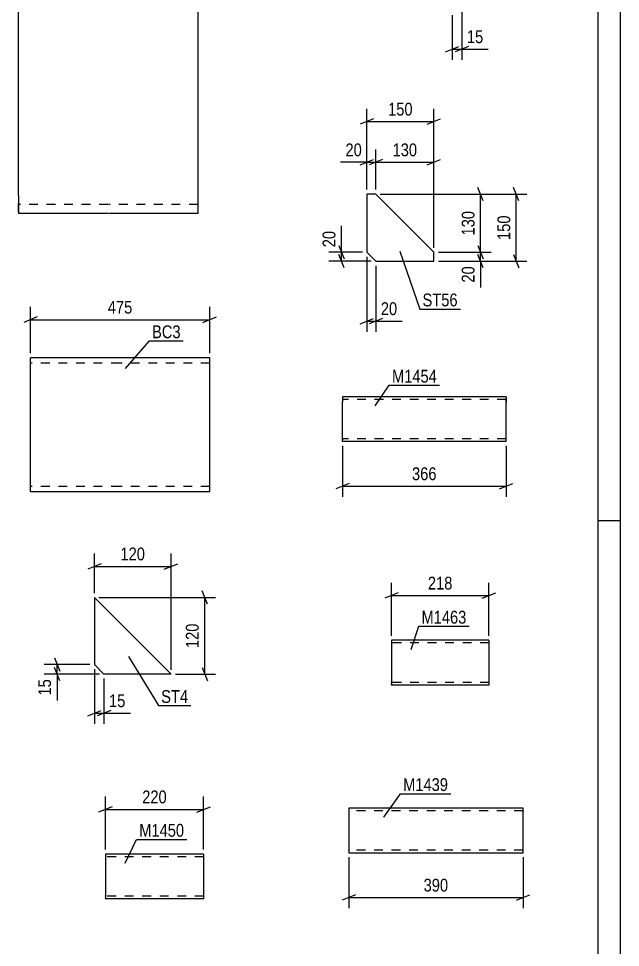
# Model space of a CAD drawing. Header units: millimetres. Extents: x 0 to 841, y 0 to 594.
# Drawn here: x 706.3 to 841, y 202.6 to 410.3 of the extents above; entities that cross this region are included whole.
import ezdxf

# ---------------------------------------------------------------- set-up
doc = ezdxf.new("R2010")
doc.units = ezdxf.units.MM
doc.linetypes.add('DXK_LINE_DOT2', pattern=[3.9198, 1.9599, -1.9599])
doc.styles.add('Arial Narrow', font='ARIALN.TTF', dxfattribs={"height": 0.2})

# ---------------------------------------------------------------- blocks, each defined once
blk = doc.blocks.new('Unknown-682121983-1161')
at = {"color": 5, "linetype": 'Continuous'}
for p, q in [((841, 0), (841, 594)), ((836, 5), (836, 589)), ((841, 298), (836, 298))]:
    blk.add_line(p, q, dxfattribs=at)
blk = doc.blocks.new('Part-682121983-4308 - 4292')
at = {"color": 2, "linetype": 'Continuous'}
for p, q in [((729, 334.46), (709, 334.46)), ((709, 306.86), (709, 334.46)), ((749.1, 334.46), (729.1, 334.46)), ((749.1, 332.06), (749.1, 334.46)), ((749.1, 304.46), (749.1, 332.06)), ((709, 304.46), (709, 306.86)), ((729, 304.46), (709, 304.46)), ((749.1, 304.46), (729.1, 304.46))]:
    blk.add_line(p, q, dxfattribs=at)
at = {"color": 7, "linetype": 'DXK_LINE_DOT2'}
for p, q in [((729, 333.26), (709, 333.26)), ((749.1, 333.26), (729.1, 333.26)), ((749.1, 332.06), (749.1, 334.28)), ((709, 305.66), (709, 305.76)), ((729, 305.66), (709, 305.66)), ((749.1, 305.66), (729.1, 305.66)), ((749.1, 305.66), (749.1, 305.75))]:
    blk.add_line(p, q, dxfattribs=at)
blk = doc.blocks.new('Part-682121983-3263 - 3247')
at = {"color": 2, "linetype": 'Continuous'}
for p, q in [((723.31, 280.87), (723.31, 265.87)), ((740.45, 263.73), (723.31, 280.87)), ((725.45, 263.73), (723.31, 265.87)), ((740.45, 263.73), (725.45, 263.73))]:
    blk.add_line(p, q, dxfattribs=at)
blk = doc.blocks.new('Part-682121983-2423 - 2407')
at = {"color": 2, "linetype": 'Continuous'}
for p, q in [((786.26, 371.04), (784.26, 371.04)), ((784.26, 371.04), (784.26, 358.04)), ((799.26, 358.04), (786.26, 371.04)), ((784.26, 358.04), (786.26, 356.04)), ((799.26, 356.04), (799.26, 358.04)), ((786.26, 356.04), (799.26, 356.04))]:
    blk.add_line(p, q, dxfattribs=at)
blk = doc.blocks.new('Part-682121983-2349 - 2331')
at = {"color": 2, "linetype": 'Continuous'}
for p, q in [((726.34, 416.71), (706.34, 416.71)), ((706.34, 370.71), (706.34, 416.71)), ((746.44, 416.71), (726.44, 416.71)), ((746.44, 416.71), (746.44, 366.71)), ((706.34, 370.71), (706.34, 366.71)), ((726.34, 366.71), (706.34, 366.71)), ((746.44, 366.71), (726.44, 366.71))]:
    blk.add_line(p, q, dxfattribs=at)
at = {"color": 7, "linetype": 'DXK_LINE_DOT2'}
for p, q in [((726.34, 414.71), (706.34, 414.71)), ((746.44, 414.71), (726.44, 414.71)), ((706.34, 367.01), (706.34, 370.71)), ((726.34, 368.71), (706.34, 368.71)), ((746.44, 368.71), (726.44, 368.71))]:
    blk.add_line(p, q, dxfattribs=at)
blk = doc.blocks.new('Part-682121983-29249 - 29248')
at = {"color": 2, "linetype": 'Continuous'}
for p, q in [((747.75, 223.5), (725.76, 223.5)), ((725.76, 223.5), (725.76, 213.6)), ((747.75, 223.5), (747.75, 213.5)), ((725.76, 213.5), (725.76, 213.6)), ((747.75, 213.5), (725.76, 213.5))]:
    blk.add_line(p, q, dxfattribs=at)
at = {"color": 7, "linetype": 'DXK_LINE_DOT2'}
for p, q in [((747.75, 222.9), (725.76, 222.9)), ((747.75, 223.41), (747.75, 223.5)), ((725.76, 214.1), (725.76, 214.15)), ((747.75, 214.1), (725.76, 214.1)), ((747.75, 214.1), (747.75, 214.15))]:
    blk.add_line(p, q, dxfattribs=at)
blk = doc.blocks.new('Part-682121983-29256 - 29255')
at = {"color": 2, "linetype": 'Continuous'}
for p, q in [((811.59, 271.3), (789.76, 271.3)), ((789.76, 271.3), (789.76, 261.39)), ((811.59, 271.3), (811.59, 261.3)), ((789.76, 261.3), (789.76, 261.39)), ((811.59, 261.3), (789.76, 261.3))]:
    blk.add_line(p, q, dxfattribs=at)
at = {"color": 7, "linetype": 'DXK_LINE_DOT2'}
for p, q in [((811.59, 270.7), (789.76, 270.7)), ((789.76, 261.9), (789.76, 261.94)), ((811.59, 261.9), (789.76, 261.9)), ((811.59, 261.9), (811.59, 261.94))]:
    blk.add_line(p, q, dxfattribs=at)
blk = doc.blocks.new('Part-682121983-29263 - 29262')
at = {"color": 2, "linetype": 'Continuous'}
for p, q in [((778.81, 325.75), (778.81, 324.55)), ((815.41, 325.75), (778.81, 325.75)), ((778.81, 316.49), (778.81, 324.55)), ((815.41, 325.75), (815.41, 325.66)), ((815.41, 325.66), (815.41, 324.55)), ((815.41, 315.75), (815.41, 324.55)), ((778.81, 315.84), (778.81, 316.49)), ((778.81, 315.75), (778.81, 315.84)), ((815.41, 315.75), (778.81, 315.75))]:
    blk.add_line(p, q, dxfattribs=at)
at = {"color": 7, "linetype": 'DXK_LINE_DOT2'}
for p, q in [((815.41, 325.15), (778.81, 325.15)), ((815.41, 324.55), (815.41, 325.4)), ((778.81, 316.49), (778.81, 316.1)), ((778.81, 316.35), (778.81, 316.39)), ((815.41, 316.35), (778.81, 316.35)), ((778.81, 315.75), (778.81, 315.75)), ((815.41, 316.35), (815.41, 316.39))]:
    blk.add_line(p, q, dxfattribs=at)
blk = doc.blocks.new('Part-682121983-29281 - 29280')
at = {"color": 2, "linetype": 'Continuous'}
for p, q in [((819.21, 233.78), (780.22, 233.78)), ((780.22, 233.78), (780.22, 223.87)), ((819.21, 224.98), (819.21, 233.78)), ((819.21, 223.78), (819.21, 224.98)), ((780.22, 223.87), (780.22, 223.78)), ((780.22, 223.78), (819.21, 223.78))]:
    blk.add_line(p, q, dxfattribs=at)
at = {"color": 7, "linetype": 'DXK_LINE_DOT2'}
for p, q in [((819.21, 233.18), (780.22, 233.18)), ((819.21, 233.18), (819.21, 233.14)), ((819.21, 233.14), (819.21, 233.18)), ((819.21, 233.04), (819.21, 233.14)), ((819.21, 233.14), (819.21, 233.04)), ((780.22, 224.38), (780.22, 224.43)), ((819.21, 224.38), (780.22, 224.38)), ((819.21, 224.43), (819.21, 224.75)), ((819.21, 224.38), (819.21, 224.43))]:
    blk.add_line(p, q, dxfattribs=at)
blk = doc.blocks.new('StraightDimension-682121983-4312 - 4292')
at = {"color": 7, "linetype": 'Continuous'}
for p, q in [((709, 335.46), (709, 345.82)), ((749.1, 335.46), (749.1, 345.82)), ((710.5, 343.57), (707.5, 342.37)), ((709, 342.97), (749.1, 342.97)), ((747.6, 342.37), (750.6, 343.57))]:
    blk.add_line(p, q, dxfattribs=at)
at = {"color": 0}
blk.add_wipeout([(732.39, 343.72), (732.39, 347.92), (725.71, 347.92), (725.71, 343.72)], dxfattribs=at)
at = {"color": 3, "style": 'Arial Narrow'}
blk.add_text('475', height=2.863, dxfattribs=at).set_placement((726.31, 344.32))
blk = doc.blocks.new('StraightDimension-682121983-3287 - 3247')
at = {"color": 7, "linetype": 'Continuous'}
for p, q in [((723.31, 281.87), (723.31, 290.67)), ((740.45, 264.73), (740.45, 290.67)), ((724.81, 288.42), (721.81, 287.22)), ((723.31, 287.82), (740.45, 287.82)), ((738.95, 287.22), (741.95, 288.42))]:
    blk.add_line(p, q, dxfattribs=at)
at = {"color": 0}
blk.add_wipeout([(735.22, 288.57), (735.22, 292.77), (728.54, 292.77), (728.54, 288.57)], dxfattribs=at)
at = {"color": 3, "style": 'Arial Narrow'}
blk.add_text('120', height=2.863, dxfattribs=at).set_placement((729.14, 289.17))
blk = doc.blocks.new('StraightDimension-682121983-3265 - 3247')
at = {"color": 7, "linetype": 'Continuous'}
for p, q in [((723.31, 264.87), (723.31, 252.6)), ((725.45, 262.73), (725.45, 252.6)), ((721.81, 254.4), (724.81, 255.6)), ((726.95, 255.6), (723.95, 254.4)), ((723.31, 255), (725.45, 255))]:
    blk.add_line(p, q, dxfattribs=at)
at = {"color": 0}
blk.add_wipeout([(730.83, 255.75), (730.83, 259.95), (725.98, 259.95), (725.98, 255.75)], dxfattribs=at)
at = {"color": 7, "linetype": 'Continuous'}
blk.add_line((725.45, 255), (731.36, 255), dxfattribs=at)
blk.add_line((725.45, 255), (731.36, 255), dxfattribs=at)
at = {"color": 3, "style": 'Arial Narrow'}
blk.add_text('15', height=2.863, dxfattribs=at).set_placement((726.58, 256.35))
blk = doc.blocks.new('StraightDimension-682121983-3276 - 3247')
at = {"color": 7, "linetype": 'Continuous'}
for p, q in [((722.31, 265.87), (712.1, 265.87)), ((714.35, 267.37), (715.55, 264.37)), ((714.95, 263.73), (714.95, 265.87)), ((724.45, 263.73), (712.1, 263.73)), ((715.55, 262.23), (714.35, 265.23))]:
    blk.add_line(p, q, dxfattribs=at)
at = {"color": 0}
blk.add_wipeout([(714.2, 263.2), (710, 263.2), (710, 258.34), (714.2, 258.34)], dxfattribs=at)
at = {"color": 7, "linetype": 'Continuous'}
blk.add_line((714.95, 263.73), (714.95, 257.82), dxfattribs=at)
blk.add_line((714.95, 263.73), (714.95, 257.82), dxfattribs=at)
at = {"color": 3, "style": 'Arial Narrow'}
blk.add_text('15', height=2.863, rotation=90.0002, dxfattribs=at).set_placement((713.6, 258.94))
blk = doc.blocks.new('StraightDimension-682121983-3294 - 3247')
at = {"color": 7, "linetype": 'Continuous'}
for p, q in [((724.31, 280.87), (750.39, 280.87)), ((748.59, 279.37), (747.39, 282.37)), ((747.99, 263.73), (747.99, 280.87)), ((741.45, 263.73), (750.39, 263.73)), ((747.39, 265.23), (748.59, 262.23))]:
    blk.add_line(p, q, dxfattribs=at)
at = {"color": 0}
blk.add_wipeout([(747.24, 275.64), (743.04, 275.64), (743.04, 268.96), (747.24, 268.96)], dxfattribs=at)
at = {"color": 3, "style": 'Arial Narrow'}
blk.add_text('120', height=2.863, rotation=90.0002, dxfattribs=at).set_placement((746.64, 269.56))
blk = doc.blocks.new('StraightDimension-682121983-2479 - 2407')
at = {"color": 7, "linetype": 'Continuous'}
for p, q in [((809.1, 359.54), (810.3, 356.54)), ((800.26, 358.04), (812.1, 358.04)), ((810.3, 354.54), (809.1, 357.54)), ((809.7, 356.04), (809.7, 358.04)), ((800.26, 356.04), (812.1, 356.04))]:
    blk.add_line(p, q, dxfattribs=at)
at = {"color": 0}
blk.add_wipeout([(808.95, 355.51), (804.75, 355.51), (804.75, 350.66), (808.95, 350.66)], dxfattribs=at)
at = {"color": 7, "linetype": 'Continuous'}
blk.add_line((809.7, 356.04), (809.7, 350.13), dxfattribs=at)
blk.add_line((809.7, 356.04), (809.7, 350.13), dxfattribs=at)
at = {"color": 3, "style": 'Arial Narrow'}
blk.add_text('20', height=2.863, rotation=90.0002, dxfattribs=at).set_placement((808.35, 351.26))
blk = doc.blocks.new('StraightDimension-682121983-2471 - 2407')
at = {"color": 7, "linetype": 'Continuous'}
for p, q in [((810.3, 369.54), (809.1, 372.54)), ((787.26, 371.04), (812.1, 371.04)), ((809.7, 358.04), (809.7, 371.04)), ((809.1, 359.54), (810.3, 356.54)), ((800.26, 358.04), (812.1, 358.04))]:
    blk.add_line(p, q, dxfattribs=at)
at = {"color": 0}
blk.add_wipeout([(808.95, 367.88), (804.75, 367.88), (804.75, 361.19), (808.95, 361.19)], dxfattribs=at)
at = {"color": 3, "style": 'Arial Narrow'}
blk.add_text('130', height=2.863, rotation=90.0002, dxfattribs=at).set_placement((808.35, 361.79))
blk = doc.blocks.new('StraightDimension-682121983-2425 - 2407')
at = {"color": 7, "linetype": 'Continuous'}
for p, q in [((784.26, 357.04), (784.26, 340.25)), ((786.26, 355.04), (786.26, 340.25)), ((782.76, 342.05), (785.76, 343.25)), ((784.26, 342.65), (786.26, 342.65)), ((787.76, 343.25), (784.76, 342.05))]:
    blk.add_line(p, q, dxfattribs=at)
at = {"color": 0}
blk.add_wipeout([(791.65, 343.4), (791.65, 347.6), (786.79, 347.6), (786.79, 343.4)], dxfattribs=at)
at = {"color": 7, "linetype": 'Continuous'}
blk.add_line((786.26, 342.65), (792.17, 342.65), dxfattribs=at)
blk.add_line((786.26, 342.65), (792.17, 342.65), dxfattribs=at)
at = {"color": 3, "style": 'Arial Narrow'}
blk.add_text('20', height=2.863, dxfattribs=at).set_placement((787.39, 344))
blk = doc.blocks.new('StraightDimension-682121983-2437 - 2407')
at = {"color": 7, "linetype": 'Continuous'}
for p, q in [((786.26, 372.04), (786.26, 381)), ((799.26, 359.04), (799.26, 381)), ((787.76, 378.75), (784.76, 377.55)), ((786.26, 378.15), (799.26, 378.15)), ((797.76, 377.55), (800.76, 378.75))]:
    blk.add_line(p, q, dxfattribs=at)
at = {"color": 0}
blk.add_wipeout([(796.11, 378.9), (796.11, 383.1), (789.42, 383.1), (789.42, 378.9)], dxfattribs=at)
at = {"color": 3, "style": 'Arial Narrow'}
blk.add_text('130', height=2.863, dxfattribs=at).set_placement((790.02, 379.5))
blk = doc.blocks.new('StraightDimension-682121983-2486 - 2407')
at = {"color": 7, "linetype": 'Continuous'}
for p, q in [((777.98, 359.54), (779.18, 356.54)), ((783.26, 358.04), (775.73, 358.04)), ((779.18, 354.54), (777.98, 357.54)), ((778.58, 356.04), (778.58, 358.04)), ((785.26, 356.04), (775.73, 356.04))]:
    blk.add_line(p, q, dxfattribs=at)
at = {"color": 0}
blk.add_wipeout([(777.83, 363.42), (773.63, 363.42), (773.63, 358.56), (777.83, 358.56)], dxfattribs=at)
at = {"color": 7, "linetype": 'Continuous'}
blk.add_line((778.58, 358.04), (778.58, 363.94), dxfattribs=at)
blk.add_line((778.58, 358.04), (778.58, 363.94), dxfattribs=at)
at = {"color": 3, "style": 'Arial Narrow'}
blk.add_text('20', height=2.863, rotation=90.0002, dxfattribs=at).set_placement((777.23, 359.16))
blk = doc.blocks.new('StraightDimension-682121983-2454 - 2407')
at = {"color": 7, "linetype": 'Continuous'}
for p, q in [((784.26, 372.04), (784.26, 381)), ((786.26, 372.04), (786.26, 381)), ((782.76, 377.55), (785.76, 378.75)), ((784.26, 378.15), (786.26, 378.15)), ((787.76, 378.75), (784.76, 377.55))]:
    blk.add_line(p, q, dxfattribs=at)
at = {"color": 0}
blk.add_wipeout([(783.74, 378.9), (783.74, 383.1), (778.88, 383.1), (778.88, 378.9)], dxfattribs=at)
at = {"color": 7, "linetype": 'Continuous'}
blk.add_line((784.26, 378.15), (778.36, 378.15), dxfattribs=at)
blk.add_line((784.26, 378.15), (778.36, 378.15), dxfattribs=at)
at = {"color": 3, "style": 'Arial Narrow'}
blk.add_text('20', height=2.863, dxfattribs=at).set_placement((779.48, 379.5))
blk = doc.blocks.new('StraightDimension-682121983-2497 - 2407')
at = {"color": 7, "linetype": 'Continuous'}
for p, q in [((818.28, 369.54), (817.08, 372.54)), ((787.26, 371.04), (820.08, 371.04)), ((817.68, 356.04), (817.68, 371.04)), ((817.08, 357.54), (818.28, 354.54)), ((800.26, 356.04), (820.08, 356.04))]:
    blk.add_line(p, q, dxfattribs=at)
at = {"color": 0}
blk.add_wipeout([(816.93, 366.88), (812.73, 366.88), (812.73, 360.19), (816.93, 360.19)], dxfattribs=at)
at = {"color": 3, "style": 'Arial Narrow'}
blk.add_text('150', height=2.863, rotation=90.0002, dxfattribs=at).set_placement((816.33, 360.79))
blk = doc.blocks.new('StraightDimension-682121983-2506 - 2407')
at = {"color": 7, "linetype": 'Continuous'}
for p, q in [((784.26, 372.04), (784.26, 390.1)), ((799.26, 359.04), (799.26, 390.1)), ((785.76, 387.85), (782.76, 386.65)), ((784.26, 387.25), (799.26, 387.25)), ((797.76, 386.65), (800.76, 387.85))]:
    blk.add_line(p, q, dxfattribs=at)
at = {"color": 0}
blk.add_wipeout([(795.11, 388), (795.11, 392.2), (788.42, 392.2), (788.42, 388)], dxfattribs=at)
at = {"color": 3, "style": 'Arial Narrow'}
blk.add_text('150', height=2.863, dxfattribs=at).set_placement((789.02, 388.6))
blk = doc.blocks.new('StraightDimension-682121983-12148 - 1866')
at = {"color": 7, "linetype": 'Continuous'}
for p, q in [((805.53, 413.21), (805.53, 401.04)), ((803.38, 411.06), (803.38, 401.04)), ((801.88, 402.84), (804.88, 404.04)), ((803.38, 403.44), (805.53, 403.44)), ((807.03, 404.04), (804.03, 402.84))]:
    blk.add_line(p, q, dxfattribs=at)
at = {"color": 0}
blk.add_wipeout([(810.91, 404.19), (810.91, 408.39), (806.05, 408.39), (806.05, 404.19)], dxfattribs=at)
at = {"color": 7, "linetype": 'Continuous'}
blk.add_line((805.53, 403.44), (811.43, 403.44), dxfattribs=at)
blk.add_line((805.53, 403.44), (811.43, 403.44), dxfattribs=at)
at = {"color": 3, "style": 'Arial Narrow'}
blk.add_text('15', height=2.863, dxfattribs=at).set_placement((806.65, 404.79))
blk = doc.blocks.new('StraightDimension-682121983-29342 - 29248')
at = {"color": 7, "linetype": 'Continuous'}
for p, q in [((725.76, 224.5), (725.76, 236.35)), ((747.75, 224.5), (747.75, 236.35)), ((727.26, 234.1), (724.26, 232.9)), ((725.76, 233.5), (747.75, 233.5)), ((746.25, 232.9), (749.25, 234.1))]:
    blk.add_line(p, q, dxfattribs=at)
at = {"color": 0}
blk.add_wipeout([(740.1, 234.25), (740.1, 238.45), (733.41, 238.45), (733.41, 234.25)], dxfattribs=at)
at = {"color": 3, "style": 'Arial Narrow'}
blk.add_text('220', height=2.863, dxfattribs=at).set_placement((734.01, 234.85))
blk = doc.blocks.new('StraightDimension-682121983-29346 - 29255')
at = {"color": 7, "linetype": 'Continuous'}
for p, q in [((789.76, 272.3), (789.76, 284.15)), ((811.59, 272.3), (811.59, 284.15)), ((791.26, 281.9), (788.26, 280.7)), ((789.76, 281.3), (811.59, 281.3)), ((810.09, 280.7), (813.09, 281.9))]:
    blk.add_line(p, q, dxfattribs=at)
at = {"color": 0}
blk.add_wipeout([(804.02, 282.05), (804.02, 286.25), (797.33, 286.25), (797.33, 282.05)], dxfattribs=at)
at = {"color": 3, "style": 'Arial Narrow'}
blk.add_text('218', height=2.863, dxfattribs=at).set_placement((797.93, 282.65))
blk = doc.blocks.new('StraightDimension-682121983-29350 - 29262')
at = {"color": 7, "linetype": 'Continuous'}
for p, q in [((778.81, 314.75), (778.81, 303.35)), ((815.41, 314.75), (815.41, 303.35)), ((780.31, 306.35), (777.31, 305.15)), ((778.81, 305.75), (815.41, 305.75)), ((813.91, 305.15), (816.91, 306.35))]:
    blk.add_line(p, q, dxfattribs=at)
at = {"color": 0}
blk.add_wipeout([(800.45, 306.5), (800.45, 310.7), (793.77, 310.7), (793.77, 306.5)], dxfattribs=at)
at = {"color": 3, "style": 'Arial Narrow'}
blk.add_text('366', height=2.863, dxfattribs=at).set_placement((794.37, 307.1))
blk = doc.blocks.new('StraightDimension-682121983-29390 - 29280')
at = {"color": 7, "linetype": 'Continuous'}
for p, q in [((780.22, 222.78), (780.22, 211.38)), ((819.21, 222.78), (819.21, 211.38)), ((781.72, 214.38), (778.72, 213.18)), ((817.71, 213.18), (820.71, 214.38)), ((780.22, 213.78), (819.21, 213.78))]:
    blk.add_line(p, q, dxfattribs=at)
at = {"color": 0}
blk.add_wipeout([(803.05, 214.53), (803.05, 218.73), (796.37, 218.73), (796.37, 214.53)], dxfattribs=at)
at = {"color": 3, "style": 'Arial Narrow'}
blk.add_text('390', height=2.863, dxfattribs=at).set_placement((796.97, 215.13))
blk = doc.blocks.new('Mark-682121983-4304 - 4292')
at = {"color": 0}
blk.add_wipeout([(742.6, 338.83), (742.6, 341.83), (736.21, 341.83), (736.21, 338.83)], dxfattribs=at)
blk.add_wipeout([(742.6, 338.83), (742.6, 341.83), (736.21, 341.83), (736.21, 338.83)], dxfattribs=at)
at = {"color": 30, "linetype": 'Continuous'}
for p, q in [((730.26, 332.02), (735.61, 338.23)), ((735.61, 338.23), (743.2, 338.23))]:
    blk.add_line(p, q, dxfattribs=at)
at = {"color": 3, "style": 'Arial Narrow'}
blk.add_text('BC3', height=2.863, dxfattribs=at).set_placement((736.21, 338.83))
blk = doc.blocks.new('Mark-682121983-3259 - 3247')
at = {"color": 0}
blk.add_wipeout([(744.28, 257.29), (744.28, 260.29), (738.25, 260.29), (738.25, 257.29)], dxfattribs=at)
blk.add_wipeout([(744.28, 257.29), (744.28, 260.29), (738.25, 260.29), (738.25, 257.29)], dxfattribs=at)
at = {"color": 30, "linetype": 'Continuous'}
for p, q in [((730.97, 267.71), (737.65, 256.69)), ((737.65, 256.69), (744.88, 256.69))]:
    blk.add_line(p, q, dxfattribs=at)
at = {"color": 3, "style": 'Arial Narrow'}
blk.add_text('ST4', height=2.863, dxfattribs=at).set_placement((738.25, 257.29))
blk = doc.blocks.new('Mark-682121983-2419 - 2407')
at = {"color": 0}
blk.add_wipeout([(804.58, 345.95), (804.58, 348.95), (796.72, 348.95), (796.72, 345.95)], dxfattribs=at)
blk.add_wipeout([(804.58, 345.95), (804.58, 348.95), (796.72, 348.95), (796.72, 345.95)], dxfattribs=at)
at = {"color": 30, "linetype": 'Continuous'}
for p, q in [((791.64, 358.28), (796.12, 345.35)), ((796.12, 345.35), (805.18, 345.35))]:
    blk.add_line(p, q, dxfattribs=at)
at = {"color": 3, "style": 'Arial Narrow'}
blk.add_text('ST56', height=2.863, dxfattribs=at).set_placement((796.72, 345.95))
blk = doc.blocks.new('Mark-682121983-29426 - 29248')
at = {"color": 0}
blk.add_wipeout([(743.4, 227.39), (743.4, 230.39), (733.34, 230.39), (733.34, 227.39)], dxfattribs=at)
blk.add_wipeout([(743.4, 227.39), (743.4, 230.39), (733.34, 230.39), (733.34, 227.39)], dxfattribs=at)
at = {"color": 30, "linetype": 'Continuous'}
for p, q in [((730.19, 221.48), (732.74, 226.79)), ((732.74, 226.79), (744, 226.79))]:
    blk.add_line(p, q, dxfattribs=at)
at = {"color": 3, "style": 'Arial Narrow'}
blk.add_text('M1450', height=2.863, dxfattribs=at).set_placement((733.34, 227.39))
blk = doc.blocks.new('Mark-682121983-29429 - 29255')
at = {"color": 0}
blk.add_wipeout([(806.54, 275.03), (806.54, 278.03), (796.49, 278.03), (796.49, 275.03)], dxfattribs=at)
blk.add_wipeout([(806.54, 275.03), (806.54, 278.03), (796.49, 278.03), (796.49, 275.03)], dxfattribs=at)
at = {"color": 30, "linetype": 'Continuous'}
for p, q in [((794.16, 269.27), (795.89, 274.43)), ((795.89, 274.43), (807.14, 274.43))]:
    blk.add_line(p, q, dxfattribs=at)
at = {"color": 3, "style": 'Arial Narrow'}
blk.add_text('M1463', height=2.863, dxfattribs=at).set_placement((796.49, 275.03))
blk = doc.blocks.new('Mark-682121983-29432 - 29262')
at = {"color": 0}
blk.add_wipeout([(799.94, 328.9), (799.94, 331.9), (789.89, 331.9), (789.89, 328.9)], dxfattribs=at)
blk.add_wipeout([(799.94, 328.9), (799.94, 331.9), (789.89, 331.9), (789.89, 328.9)], dxfattribs=at)
at = {"color": 30, "linetype": 'Continuous'}
for p, q in [((786.16, 323.72), (789.29, 328.3)), ((789.29, 328.3), (800.54, 328.3))]:
    blk.add_line(p, q, dxfattribs=at)
at = {"color": 3, "style": 'Arial Narrow'}
blk.add_text('M1454', height=2.863, dxfattribs=at).set_placement((789.89, 328.9))
blk = doc.blocks.new('Mark-682121983-29440 - 29280')
at = {"color": 0}
blk.add_wipeout([(802.44, 237.61), (802.44, 240.61), (792.38, 240.61), (792.38, 237.61)], dxfattribs=at)
blk.add_wipeout([(802.44, 237.61), (802.44, 240.61), (792.38, 240.61), (792.38, 237.61)], dxfattribs=at)
at = {"color": 30, "linetype": 'Continuous'}
for p, q in [((788.04, 231.75), (791.78, 237.01)), ((791.78, 237.01), (803.04, 237.01))]:
    blk.add_line(p, q, dxfattribs=at)
at = {"color": 3, "style": 'Arial Narrow'}
blk.add_text('M1439', height=2.863, dxfattribs=at).set_placement((792.38, 237.61))

msp = doc.modelspace()

# ---------------------------------------------------------------- block references
for name in ['Unknown-682121983-1161', 'Part-682121983-2349 - 2331', 'Part-682121983-2423 - 2407', 'Part-682121983-4308 - 4292', 'Part-682121983-29263 - 29262', 'Part-682121983-3263 - 3247', 'Part-682121983-29256 - 29255', 'Part-682121983-29281 - 29280', 'Part-682121983-29249 - 29248']:
    msp.add_blockref(name, (0, 0))

# ---------------------------------------------------------------- next in the draw order: block references
for name in ['StraightDimension-682121983-12148 - 1866', 'StraightDimension-682121983-2479 - 2407', 'StraightDimension-682121983-4312 - 4292', 'Mark-682121983-29432 - 29262', 'StraightDimension-682121983-29350 - 29262', 'StraightDimension-682121983-3287 - 3247', 'StraightDimension-682121983-29346 - 29255', 'Mark-682121983-29440 - 29280', 'StraightDimension-682121983-29342 - 29248', 'StraightDimension-682121983-29390 - 29280']:
    msp.add_blockref(name, (0, 0))

# ---------------------------------------------------------------- next in the draw order: block references
for name in ['StraightDimension-682121983-2471 - 2407', 'Mark-682121983-4304 - 4292', 'Mark-682121983-29429 - 29255', 'StraightDimension-682121983-3265 - 3247', 'Mark-682121983-29426 - 29248']:
    msp.add_blockref(name, (0, 0))

# ---------------------------------------------------------------- next in the draw order: block references
for name in ['StraightDimension-682121983-2437 - 2407', 'StraightDimension-682121983-2425 - 2407', 'StraightDimension-682121983-3276 - 3247']:
    msp.add_blockref(name, (0, 0))

# ---------------------------------------------------------------- next in the draw order: block references
for name in ['StraightDimension-682121983-2454 - 2407', 'StraightDimension-682121983-2486 - 2407', 'StraightDimension-682121983-3294 - 3247']:
    msp.add_blockref(name, (0, 0))

# ---------------------------------------------------------------- next in the draw order: block references
for name in ['StraightDimension-682121983-2497 - 2407', 'Mark-682121983-3259 - 3247']:
    msp.add_blockref(name, (0, 0))

# ---------------------------------------------------------------- next in the draw order: block references
msp.add_blockref('StraightDimension-682121983-2506 - 2407', (0, 0))

# ---------------------------------------------------------------- next in the draw order: block references
msp.add_blockref('Mark-682121983-2419 - 2407', (0, 0))

doc.saveas('drawing.dxf')
